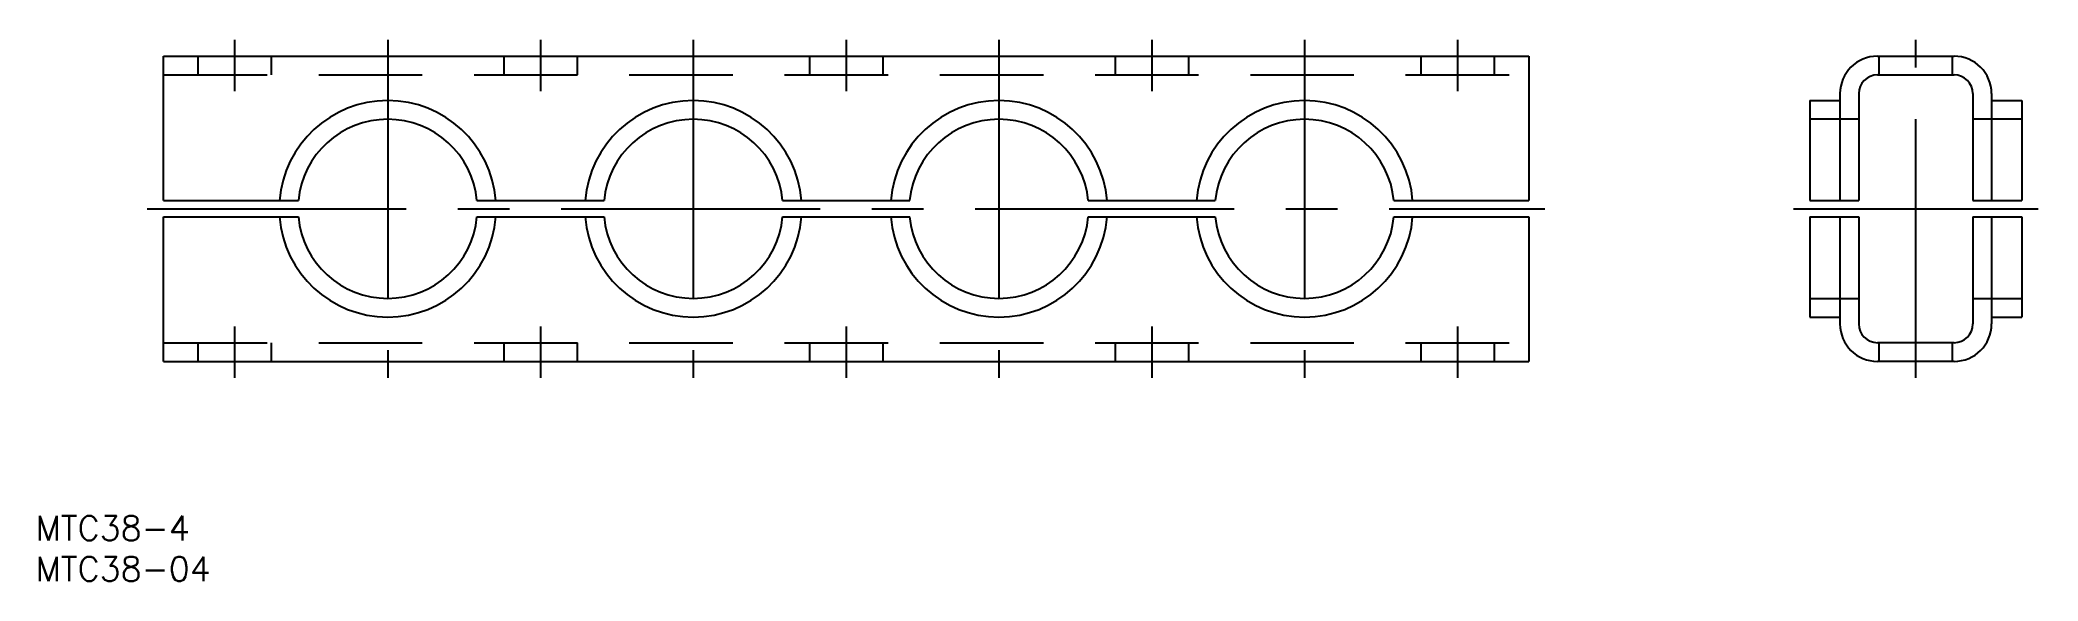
# Model space of a CAD drawing. Extents: x -43 to 202, y -46 to 21.
import ezdxf

# ---------------------------------------------------------------- set-up
doc = ezdxf.new("R2010")
doc.units = 0
doc.linetypes.add('CENTER', pattern=[50.8, 31.75, -6.35, 6.35, -6.35])
doc.linetypes.add('DASHED', pattern=[19.05, 12.7, -6.35])
doc.layers.get('0').update_dxf_attribs({"linetype": 'CONTINUOUS'})
doc.layers.add('CENTER', color=1, linetype='CENTER')
doc.styles.get("Standard").update_dxf_attribs({"font": 'txt.shx', "height": 3, "bigfont": 'bigfont.shx'})

msp = doc.modelspace()

# ---------------------------------------------------------------- linework, layer by layer
at = {"color": 7, "linetype": 'CONTINUOUS'}
for p, q in [((-27.5, 18.75), (140, 18.75)), ((-27.5, 1), (-27.5, 18.75)), ((140, 18.75), (140, 1)), ((182.8, 18.75), (192.2, 18.75)), ((182.8, 16.45), (192.2, 16.45)), ((174.5, 13.3), (174.5, 1)), ((174.5, 13.3), (178.2, 13.3)), ((178.2, 14.15), (178.2, 1)), ((180.5, 14.15), (180.5, 1)), ((194.5, 14.15), (194.5, 1)), ((196.8, 14.15), (196.8, 1)), ((196.8, 13.3), (200.5, 13.3)), ((200.5, 13.3), (200.5, 1)), ((-27.5, 1), (-10.95, 1)), ((10.95, 1), (26.55, 1)), ((48.45, 1), (64.05, 1)), ((85.95, 1), (101.55, 1)), ((123.45, 1), (140, 1)), ((174.5, 1), (180.5, 1)), ((194.5, 1), (200.5, 1)), ((-27.5, -1), (-10.95, -1)), ((-27.5, -18.75), (-27.5, -1)), ((10.95, -1), (26.55, -1)), ((48.45, -1), (64.05, -1)), ((85.95, -1), (101.55, -1)), ((123.45, -1), (140, -1)), ((140, -1), (140, -18.75)), ((174.5, -1), (180.5, -1)), ((174.5, -1), (174.5, -13.3)), ((178.2, -1), (178.2, -14.15)), ((180.5, -1), (180.5, -14.15)), ((194.5, -1), (194.5, -14.15)), ((194.5, -1), (200.5, -1)), ((196.8, -1), (196.8, -14.15)), ((200.5, -1), (200.5, -13.3)), ((174.5, -13.3), (178.2, -13.3)), ((196.8, -13.3), (200.5, -13.3)), ((192.2, -16.45), (182.8, -16.45)), ((-27.5, -18.75), (140, -18.75)), ((192.2, -18.75), (182.8, -18.75))]:
    msp.add_line(p, q, dxfattribs=at)
at = {"color": 3, "linetype": 'DASHED'}
for p, q in [((-23.25, 16.45), (-23.25, 18.75)), ((-14.25, 16.45), (-14.25, 18.75)), ((14.25, 18.75), (14.25, 16.45)), ((23.25, 18.75), (23.25, 16.45)), ((51.75, 18.75), (51.75, 16.45)), ((60.75, 18.75), (60.75, 16.45)), ((89.25, 18.75), (89.25, 16.45)), ((98.25, 18.75), (98.25, 16.45)), ((126.75, 18.75), (126.75, 16.45)), ((135.75, 18.75), (135.75, 16.45)), ((183, 16.45), (183, 18.75)), ((192, 16.45), (192, 18.75)), ((-27.5, 16.45), (140, 16.45)), ((180.5, 11), (174.5, 11)), ((200.5, 11), (194.5, 11)), ((174.5, -11), (180.5, -11)), ((194.5, -11), (200.5, -11)), ((-27.5, -16.45), (140, -16.45)), ((-23.25, -18.75), (-23.25, -16.45)), ((-14.25, -18.75), (-14.25, -16.45)), ((14.25, -16.45), (14.25, -18.75)), ((23.25, -16.45), (23.25, -18.75)), ((51.75, -16.45), (51.75, -18.75)), ((60.75, -16.45), (60.75, -18.75)), ((89.25, -16.45), (89.25, -18.75)), ((98.25, -16.45), (98.25, -18.75)), ((126.75, -16.45), (126.75, -18.75)), ((135.75, -16.45), (135.75, -18.75)), ((183, -18.75), (183, -16.45)), ((192, -18.75), (192, -16.45))]:
    msp.add_line(p, q, dxfattribs=at)
at = {"color": 7, "linetype": 'CONTINUOUS'}
for centre, radius, start, end in [((182.8, 14.15), 4.6, 90, 180), ((192.2, 14.15), 4.6, 0, 90), ((182.8, 14.15), 2.3, 90, 180), ((192.2, 14.15), 2.3, 0, 90), ((0, 0), 13.3, 4.312, 175.688), ((37.5, 0), 13.3, 4.312, 175.688), ((75, 0), 13.3, 4.312, 175.688), ((112.5, 0), 13.3, 4.312, 175.688), ((0, 0), 11, 5.2159, 174.7841), ((37.5, 0), 11, 5.2159, 174.7841), ((75, 0), 11, 5.2159, 174.7841), ((112.5, 0), 11, 5.2159, 174.7841), ((0, 0), 13.3, 184.312, 355.688), ((0, 0), 11, 185.2159, 354.7841), ((37.5, 0), 13.3, 184.312, 355.688), ((37.5, 0), 11, 185.2159, 354.7841), ((75, 0), 13.3, 184.312, 355.688), ((75, 0), 11, 185.2159, 354.7841), ((112.5, 0), 13.3, 184.312, 355.688), ((112.5, 0), 11, 185.2159, 354.7841), ((182.8, -14.15), 4.6, 180, 270), ((182.8, -14.15), 2.3, 180, 270), ((192.2, -14.15), 4.6, 270, 0), ((192.2, -14.15), 2.3, 270, 0)]:
    msp.add_arc(centre, radius, start, end, dxfattribs=at)
at = {"layer": 'CENTER', "color": 1, "linetype": 'CENTER'}
for p, q in [((-18.75, 14.45), (-18.75, 20.75)), ((0, 20.75), (0, -20.75)), ((18.75, 20.75), (18.75, 14.45)), ((37.5, 20.75), (37.5, -20.75)), ((56.25, 20.75), (56.25, 14.45)), ((75, 20.75), (75, -20.75)), ((93.75, 20.75), (93.75, 14.45)), ((112.5, 20.75), (112.5, -20.75)), ((131.25, 20.75), (131.25, 14.45)), ((187.5, -20.75), (187.5, 20.75)), ((-29.5, 0), (142, 0)), ((172.5, 0), (202.5, 0)), ((-18.75, -20.75), (-18.75, -14.45)), ((18.75, -14.45), (18.75, -20.75)), ((56.25, -14.45), (56.25, -20.75)), ((93.75, -14.45), (93.75, -20.75)), ((131.25, -14.45), (131.25, -20.75))]:
    msp.add_line(p, q, dxfattribs=at)

# ---------------------------------------------------------------- texts
at = {"color": 7, "linetype": 'CONTINUOUS'}
for s, p in [('MTC38-4', (-43.18, -40.74)), ('MTC38-04', (-43.18, -45.74))]:
    msp.add_text(s, height=3, dxfattribs=at).set_placement(p)

doc.saveas('drawing.dxf')
